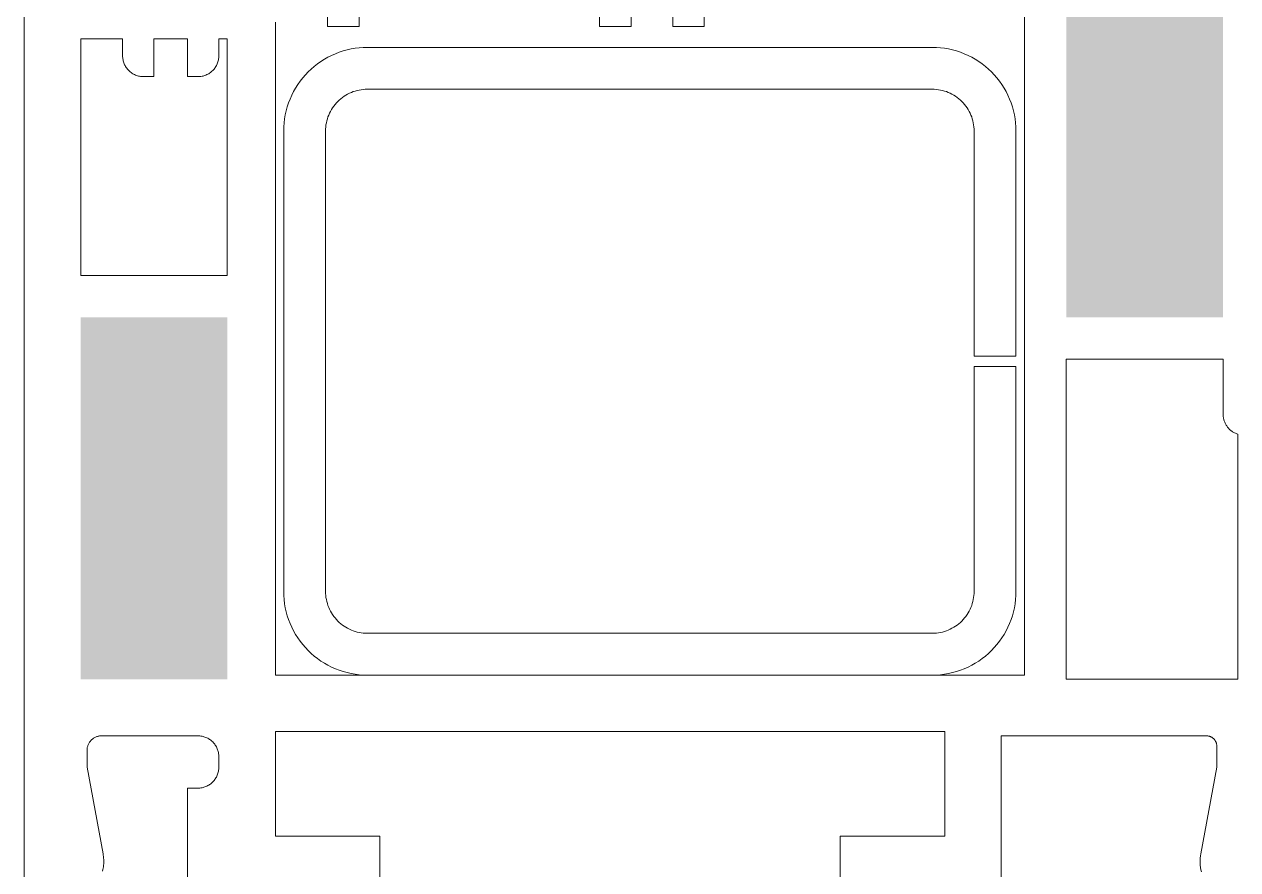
# Model space of a CAD drawing. Header units: metres. Extents: x 1838950 to 1842843, y 5171318 to 5174224.
# Drawn here: x 1841251.0894 to 1841251.1474, y 5171395.1722 to 5171395.2126 of the extents above; entities that cross this region are included whole.
import ezdxf

# ---------------------------------------------------------------- set-up
doc = ezdxf.new("R2010")
doc.units = ezdxf.units.M
doc.header["$LTSCALE"] = 0.0254
doc.layers.add('00 CHAZAL Coupe A.5', color=7, linetype='Continuous', lineweight=18)

# ---------------------------------------------------------------- blocks, each defined once
blk = doc.blocks.new('Groupe-1802-1')
at = {"layer": '00 CHAZAL Coupe A.5', "color": 7, "linetype": 'Continuous', "lineweight": 5, "flags": 128}
for points in [[(1841251.145669, 5171395.172083), (1841251.145645, 5171395.172189), (1841251.145626, 5171395.172297), (1841251.145613, 5171395.172406), (1841251.145606, 5171395.172516), (1841251.145605, 5171395.172625), (1841251.14561, 5171395.172735), (1841251.145621, 5171395.172844), (1841251.145638, 5171395.172952), (1841251.146405, 5171395.177088), (1841251.146405, 5171395.178088), (1841251.146404, 5171395.178112), (1841251.146402, 5171395.178137), (1841251.146399, 5171395.178161), (1841251.146395, 5171395.178185), (1841251.14639, 5171395.178209), (1841251.146383, 5171395.178233), (1841251.146375, 5171395.178256), (1841251.146366, 5171395.178279), (1841251.146357, 5171395.178301), (1841251.146346, 5171395.178323), (1841251.146333, 5171395.178345), (1841251.14632, 5171395.178365), (1841251.146306, 5171395.178386), (1841251.146291, 5171395.178405), (1841251.146275, 5171395.178423), (1841251.146258, 5171395.178441), (1841251.14624, 5171395.178458), (1841251.146222, 5171395.178474), (1841251.146202, 5171395.178489), (1841251.146182, 5171395.178503), (1841251.146162, 5171395.178517), (1841251.14614, 5171395.178529), (1841251.146118, 5171395.17854), (1841251.146096, 5171395.17855), (1841251.146073, 5171395.178558), (1841251.14605, 5171395.178566), (1841251.146026, 5171395.178573), (1841251.146002, 5171395.178578), (1841251.145978, 5171395.178582), (1841251.145954, 5171395.178585), (1841251.145929, 5171395.178587), (1841251.145905, 5171395.178588), (1841251.145705, 5171395.178588), (1841251.136105, 5171395.178588), (1841251.136105, 5171395.171588)], [(1841251.128405, 5171395.171088), (1841251.128405, 5171395.173788), (1841251.133405, 5171395.173788), (1841251.133405, 5171395.178788), (1841251.119405, 5171395.178788), (1841251.101405, 5171395.178788), (1841251.101405, 5171395.173788), (1841251.106405, 5171395.173788), (1841251.106405, 5171395.171088)], [(1841251.097205, 5171395.171588), (1841251.097205, 5171395.176088), (1841251.097705, 5171395.176088), (1841251.097754, 5171395.176089), (1841251.097803, 5171395.176092), (1841251.097851, 5171395.176098), (1841251.0979, 5171395.176107), (1841251.097948, 5171395.176118), (1841251.097995, 5171395.176131), (1841251.098041, 5171395.176146), (1841251.098087, 5171395.176164), (1841251.098132, 5171395.176184), (1841251.098176, 5171395.176206), (1841251.098219, 5171395.17623), (1841251.09826, 5171395.176256), (1841251.0983, 5171395.176284), (1841251.098339, 5171395.176315), (1841251.098376, 5171395.176347), (1841251.098412, 5171395.176381), (1841251.098446, 5171395.176416), (1841251.098478, 5171395.176453), (1841251.098508, 5171395.176492), (1841251.098536, 5171395.176532), (1841251.098562, 5171395.176574), (1841251.098586, 5171395.176616), (1841251.098609, 5171395.17666), (1841251.098628, 5171395.176705), (1841251.098646, 5171395.176751), (1841251.098661, 5171395.176797), (1841251.098675, 5171395.176845), (1841251.098685, 5171395.176893), (1841251.098694, 5171395.176941), (1841251.0987, 5171395.17699), (1841251.098703, 5171395.177039), (1841251.098705, 5171395.177088), (1841251.098705, 5171395.177588), (1841251.098703, 5171395.177637), (1841251.0987, 5171395.177686), (1841251.098694, 5171395.177734), (1841251.098685, 5171395.177783), (1841251.098675, 5171395.177831), (1841251.098661, 5171395.177878), (1841251.098646, 5171395.177925), (1841251.098628, 5171395.17797), (1841251.098609, 5171395.178015), (1841251.098586, 5171395.178059), (1841251.098562, 5171395.178102), (1841251.098536, 5171395.178143), (1841251.098508, 5171395.178183), (1841251.098478, 5171395.178222), (1841251.098446, 5171395.178259), (1841251.098412, 5171395.178295), (1841251.098376, 5171395.178329), (1841251.098339, 5171395.178361), (1841251.0983, 5171395.178391), (1841251.09826, 5171395.178419), (1841251.098219, 5171395.178445), (1841251.098176, 5171395.17847), (1841251.098132, 5171395.178492), (1841251.098087, 5171395.178512), (1841251.098041, 5171395.178529), (1841251.097995, 5171395.178545), (1841251.097948, 5171395.178558), (1841251.0979, 5171395.178568), (1841251.097851, 5171395.178577), (1841251.097803, 5171395.178583), (1841251.097754, 5171395.178586), (1841251.097705, 5171395.178588), (1841251.093105, 5171395.178588), (1841251.09307, 5171395.178587), (1841251.093036, 5171395.178584), (1841251.093002, 5171395.17858), (1841251.092968, 5171395.178574), (1841251.092934, 5171395.178567), (1841251.092901, 5171395.178558), (1841251.092869, 5171395.178547), (1841251.092837, 5171395.178534), (1841251.092805, 5171395.17852), (1841251.092775, 5171395.178505), (1841251.092745, 5171395.178488), (1841251.092716, 5171395.17847), (1841251.092688, 5171395.17845), (1841251.09266, 5171395.178429), (1841251.092634, 5171395.178406), (1841251.09261, 5171395.178383), (1841251.092586, 5171395.178358), (1841251.092563, 5171395.178332), (1841251.092542, 5171395.178305), (1841251.092523, 5171395.178277), (1841251.092504, 5171395.178248), (1841251.092487, 5171395.178218), (1841251.092472, 5171395.178187), (1841251.092458, 5171395.178156), (1841251.092445, 5171395.178123), (1841251.092435, 5171395.178091), (1841251.092426, 5171395.178058), (1841251.092418, 5171395.178024), (1841251.092412, 5171395.17799), (1841251.092408, 5171395.177956), (1841251.092405, 5171395.177922), (1841251.092405, 5171395.177888), (1841251.092405, 5171395.177088), (1841251.093171, 5171395.172952), (1841251.093183, 5171395.172884), (1841251.093192, 5171395.172815), (1841251.093198, 5171395.172746), (1841251.093203, 5171395.172677), (1841251.093204, 5171395.172607), (1841251.093204, 5171395.172538), (1841251.093201, 5171395.172468), (1841251.093196, 5171395.172399), (1841251.093188, 5171395.17233), (1841251.093178, 5171395.172262), (1841251.093165, 5171395.172193), (1841251.09315, 5171395.172126)], [(1841251.089405, 5171395.158588), (1841251.089405, 5171395.181488), (1841251.089405, 5171395.221588)], [(1841251.121905, 5171395.215206), (1841251.121905, 5171395.212488), (1841251.120405, 5171395.212488), (1841251.120405, 5171395.215324)], [(1841251.118405, 5171395.215481), (1841251.118405, 5171395.212488), (1841251.116905, 5171395.212488), (1841251.116905, 5171395.215599)], [(1841251.105405, 5171395.216505), (1841251.105405, 5171395.212488), (1841251.103905, 5171395.212488), (1841251.103905, 5171395.216623)], [(1841251.101405, 5171395.212689), (1841251.101405, 5171395.181488), (1841251.137205, 5171395.181488), (1841251.137205, 5171395.213156)], [(1841251.099105, 5171395.200588), (1841251.099105, 5171395.211888), (1841251.098705, 5171395.211888), (1841251.098705, 5171395.211088), (1841251.098703, 5171395.211039), (1841251.0987, 5171395.21099), (1841251.098694, 5171395.210941), (1841251.098685, 5171395.210893), (1841251.098675, 5171395.210845), (1841251.098661, 5171395.210797), (1841251.098646, 5171395.210751), (1841251.098628, 5171395.210705), (1841251.098609, 5171395.21066), (1841251.098586, 5171395.210616), (1841251.098562, 5171395.210574), (1841251.098536, 5171395.210532), (1841251.098508, 5171395.210492), (1841251.098478, 5171395.210453), (1841251.098446, 5171395.210416), (1841251.098412, 5171395.210381), (1841251.098376, 5171395.210347), (1841251.098339, 5171395.210315), (1841251.0983, 5171395.210284), (1841251.09826, 5171395.210256), (1841251.098219, 5171395.21023), (1841251.098176, 5171395.210206), (1841251.098132, 5171395.210184), (1841251.098087, 5171395.210164), (1841251.098041, 5171395.210146), (1841251.097995, 5171395.210131), (1841251.097948, 5171395.210118), (1841251.0979, 5171395.210107), (1841251.097851, 5171395.210098), (1841251.097803, 5171395.210092), (1841251.097754, 5171395.210089), (1841251.097705, 5171395.210088), (1841251.097205, 5171395.210088), (1841251.097205, 5171395.211888), (1841251.095605, 5171395.211888), (1841251.095605, 5171395.210088), (1841251.095105, 5171395.210088), (1841251.095055, 5171395.210089), (1841251.095007, 5171395.210092), (1841251.094958, 5171395.210098), (1841251.094909, 5171395.210107), (1841251.094862, 5171395.210118), (1841251.094814, 5171395.210131), (1841251.094768, 5171395.210146), (1841251.094722, 5171395.210164), (1841251.094677, 5171395.210184), (1841251.094633, 5171395.210206), (1841251.09459, 5171395.21023), (1841251.094549, 5171395.210256), (1841251.094509, 5171395.210284), (1841251.09447, 5171395.210315), (1841251.094433, 5171395.210347), (1841251.094397, 5171395.210381), (1841251.094364, 5171395.210416), (1841251.094332, 5171395.210453), (1841251.094301, 5171395.210492), (1841251.094273, 5171395.210532), (1841251.094247, 5171395.210574), (1841251.094223, 5171395.210616), (1841251.094201, 5171395.21066), (1841251.094181, 5171395.210705), (1841251.094163, 5171395.210751), (1841251.094148, 5171395.210797), (1841251.094135, 5171395.210845), (1841251.094124, 5171395.210893), (1841251.094115, 5171395.210941), (1841251.094109, 5171395.21099), (1841251.094106, 5171395.211039), (1841251.094105, 5171395.211088), (1841251.094105, 5171395.211888), (1841251.092105, 5171395.211888), (1841251.092105, 5171395.200588), (1841251.099105, 5171395.200588)], [(1841251.132805, 5171395.211488), (1841251.105805, 5171395.211488), (1841251.105608, 5171395.211483), (1841251.105412, 5171395.211468), (1841251.105218, 5171395.211444), (1841251.105024, 5171395.211411), (1841251.104833, 5171395.211368), (1841251.104643, 5171395.211315), (1841251.104457, 5171395.211254), (1841251.104274, 5171395.211183), (1841251.104094, 5171395.211104), (1841251.103919, 5171395.211015), (1841251.103748, 5171395.210919), (1841251.103582, 5171395.210814), (1841251.103422, 5171395.210701), (1841251.103267, 5171395.21058), (1841251.103118, 5171395.210451), (1841251.102976, 5171395.210316), (1841251.102841, 5171395.210174), (1841251.102713, 5171395.210025), (1841251.102592, 5171395.20987), (1841251.102479, 5171395.20971), (1841251.102374, 5171395.209544), (1841251.102277, 5171395.209373), (1841251.102189, 5171395.209198), (1841251.102109, 5171395.209018), (1841251.102038, 5171395.208835), (1841251.101977, 5171395.208649), (1841251.101924, 5171395.20846), (1841251.101881, 5171395.208268), (1841251.101848, 5171395.208075), (1841251.101824, 5171395.20788), (1841251.101809, 5171395.207684), (1841251.101805, 5171395.207488), (1841251.101805, 5171395.185488), (1841251.101809, 5171395.185291), (1841251.101824, 5171395.185096), (1841251.101848, 5171395.184901), (1841251.101881, 5171395.184707), (1841251.101924, 5171395.184516), (1841251.101977, 5171395.184327), (1841251.102038, 5171395.18414), (1841251.102109, 5171395.183957), (1841251.102189, 5171395.183777), (1841251.102277, 5171395.183602), (1841251.102374, 5171395.183431), (1841251.102479, 5171395.183265), (1841251.102592, 5171395.183105), (1841251.102713, 5171395.18295), (1841251.102841, 5171395.182801), (1841251.102976, 5171395.182659), (1841251.103118, 5171395.182524), (1841251.103267, 5171395.182396), (1841251.103422, 5171395.182275), (1841251.103582, 5171395.182162), (1841251.103748, 5171395.182057), (1841251.103919, 5171395.18196), (1841251.104094, 5171395.181872), (1841251.104274, 5171395.181792), (1841251.104457, 5171395.181721), (1841251.104643, 5171395.18166), (1841251.104833, 5171395.181608), (1841251.105024, 5171395.181565), (1841251.105218, 5171395.181531), (1841251.105412, 5171395.181507), (1841251.105608, 5171395.181492), (1841251.105805, 5171395.181488), (1841251.132805, 5171395.181488), (1841251.133001, 5171395.181492), (1841251.133197, 5171395.181507), (1841251.133391, 5171395.181531), (1841251.133585, 5171395.181565), (1841251.133776, 5171395.181608), (1841251.133966, 5171395.18166), (1841251.134152, 5171395.181721), (1841251.134335, 5171395.181792), (1841251.134515, 5171395.181872), (1841251.13469, 5171395.18196), (1841251.134861, 5171395.182057), (1841251.135027, 5171395.182162), (1841251.135187, 5171395.182275), (1841251.135342, 5171395.182396), (1841251.135491, 5171395.182524), (1841251.135633, 5171395.182659), (1841251.135768, 5171395.182801), (1841251.135897, 5171395.18295), (1841251.136017, 5171395.183105), (1841251.13613, 5171395.183265), (1841251.136235, 5171395.183431), (1841251.136332, 5171395.183602), (1841251.136421, 5171395.183777), (1841251.1365, 5171395.183957), (1841251.136571, 5171395.18414), (1841251.136632, 5171395.184327), (1841251.136685, 5171395.184516), (1841251.136728, 5171395.184707), (1841251.136761, 5171395.184901), (1841251.136785, 5171395.185096), (1841251.1368, 5171395.185291), (1841251.136805, 5171395.185488), (1841251.136805, 5171395.196238), (1841251.134805, 5171395.196238), (1841251.134805, 5171395.185488), (1841251.134802, 5171395.18539), (1841251.134795, 5171395.185292), (1841251.134783, 5171395.185194), (1841251.134766, 5171395.185097), (1841251.134745, 5171395.185002), (1841251.134718, 5171395.184907), (1841251.134688, 5171395.184814), (1841251.134652, 5171395.184722), (1841251.134613, 5171395.184633), (1841251.134568, 5171395.184545), (1841251.13452, 5171395.184459), (1841251.134467, 5171395.184377), (1841251.134411, 5171395.184296), (1841251.134351, 5171395.184219), (1841251.134286, 5171395.184145), (1841251.134219, 5171395.184073), (1841251.134148, 5171395.184006), (1841251.134073, 5171395.183942), (1841251.133996, 5171395.183881), (1841251.133916, 5171395.183825), (1841251.133833, 5171395.183772), (1841251.133747, 5171395.183724), (1841251.13366, 5171395.18368), (1841251.13357, 5171395.18364), (1841251.133478, 5171395.183605), (1841251.133385, 5171395.183574), (1841251.133291, 5171395.183548), (1841251.133195, 5171395.183526), (1841251.133098, 5171395.183509), (1841251.133001, 5171395.183497), (1841251.132903, 5171395.18349), (1841251.132805, 5171395.183488), (1841251.105805, 5171395.183488), (1841251.105706, 5171395.18349), (1841251.105609, 5171395.183497), (1841251.105511, 5171395.183509), (1841251.105414, 5171395.183526), (1841251.105319, 5171395.183548), (1841251.105224, 5171395.183574), (1841251.105131, 5171395.183605), (1841251.105039, 5171395.18364), (1841251.104949, 5171395.18368), (1841251.104862, 5171395.183724), (1841251.104776, 5171395.183772), (1841251.104693, 5171395.183825), (1841251.104613, 5171395.183881), (1841251.104536, 5171395.183942), (1841251.104461, 5171395.184006), (1841251.10439, 5171395.184073), (1841251.104323, 5171395.184145), (1841251.104259, 5171395.184219), (1841251.104198, 5171395.184296), (1841251.104142, 5171395.184377), (1841251.104089, 5171395.184459), (1841251.104041, 5171395.184545), (1841251.103997, 5171395.184633), (1841251.103957, 5171395.184722), (1841251.103921, 5171395.184814), (1841251.103891, 5171395.184907), (1841251.103864, 5171395.185002), (1841251.103843, 5171395.185097), (1841251.103826, 5171395.185194), (1841251.103814, 5171395.185292), (1841251.103807, 5171395.18539), (1841251.103805, 5171395.185488), (1841251.103805, 5171395.207488), (1841251.103807, 5171395.207586), (1841251.103814, 5171395.207684), (1841251.103826, 5171395.207781), (1841251.103843, 5171395.207878), (1841251.103864, 5171395.207974), (1841251.103891, 5171395.208068), (1841251.103921, 5171395.208161), (1841251.103957, 5171395.208253), (1841251.103997, 5171395.208343), (1841251.104041, 5171395.20843), (1841251.104089, 5171395.208516), (1841251.104142, 5171395.208599), (1841251.104198, 5171395.208679), (1841251.104259, 5171395.208756), (1841251.104323, 5171395.208831), (1841251.10439, 5171395.208902), (1841251.104461, 5171395.20897), (1841251.104536, 5171395.209034), (1841251.104613, 5171395.209094), (1841251.104693, 5171395.209151), (1841251.104776, 5171395.209203), (1841251.104862, 5171395.209252), (1841251.104949, 5171395.209296), (1841251.105039, 5171395.209335), (1841251.105131, 5171395.209371), (1841251.105224, 5171395.209402), (1841251.105319, 5171395.209428), (1841251.105414, 5171395.209449), (1841251.105511, 5171395.209466), (1841251.105609, 5171395.209478), (1841251.105706, 5171395.209485), (1841251.105805, 5171395.209488), (1841251.132805, 5171395.209488), (1841251.132903, 5171395.209485), (1841251.133001, 5171395.209478), (1841251.133098, 5171395.209466), (1841251.133195, 5171395.209449), (1841251.133291, 5171395.209428), (1841251.133385, 5171395.209402), (1841251.133478, 5171395.209371), (1841251.13357, 5171395.209335), (1841251.13366, 5171395.209296), (1841251.133747, 5171395.209252), (1841251.133833, 5171395.209203), (1841251.133916, 5171395.209151), (1841251.133996, 5171395.209094), (1841251.134073, 5171395.209034), (1841251.134148, 5171395.20897), (1841251.134219, 5171395.208902), (1841251.134286, 5171395.208831), (1841251.134351, 5171395.208756), (1841251.134411, 5171395.208679), (1841251.134467, 5171395.208599), (1841251.13452, 5171395.208516), (1841251.134568, 5171395.20843), (1841251.134613, 5171395.208343), (1841251.134652, 5171395.208253), (1841251.134688, 5171395.208161), (1841251.134718, 5171395.208068), (1841251.134745, 5171395.207974), (1841251.134766, 5171395.207878), (1841251.134783, 5171395.207781), (1841251.134795, 5171395.207684), (1841251.134802, 5171395.207586), (1841251.134805, 5171395.207488), (1841251.134805, 5171395.196738), (1841251.136805, 5171395.196738), (1841251.136805, 5171395.207488), (1841251.1368, 5171395.207684), (1841251.136785, 5171395.20788), (1841251.136761, 5171395.208075), (1841251.136728, 5171395.208268), (1841251.136685, 5171395.20846), (1841251.136632, 5171395.208649), (1841251.136571, 5171395.208835), (1841251.1365, 5171395.209018), (1841251.136421, 5171395.209198), (1841251.136332, 5171395.209373), (1841251.136235, 5171395.209544), (1841251.13613, 5171395.20971), (1841251.136017, 5171395.20987), (1841251.135897, 5171395.210025), (1841251.135768, 5171395.210174), (1841251.135633, 5171395.210316), (1841251.135491, 5171395.210451), (1841251.135342, 5171395.21058), (1841251.135187, 5171395.210701), (1841251.135027, 5171395.210814), (1841251.134861, 5171395.210919), (1841251.13469, 5171395.211015), (1841251.134515, 5171395.211104), (1841251.134335, 5171395.211183), (1841251.134152, 5171395.211254), (1841251.133966, 5171395.211315), (1841251.133776, 5171395.211368), (1841251.133585, 5171395.211411), (1841251.133391, 5171395.211444), (1841251.133197, 5171395.211468), (1841251.133001, 5171395.211483), (1841251.132805, 5171395.211488)], [(1841251.146705, 5171395.196588), (1841251.139205, 5171395.196588), (1841251.139205, 5171395.181288), (1841251.141105, 5171395.181288), (1841251.143405, 5171395.181288), (1841251.147405, 5171395.181288), (1841251.147405, 5171395.193002), (1841251.147367, 5171395.193014), (1841251.14733, 5171395.193028), (1841251.147294, 5171395.193044), (1841251.147258, 5171395.193061), (1841251.147223, 5171395.193079), (1841251.147189, 5171395.193099), (1841251.147155, 5171395.19312), (1841251.147123, 5171395.193142), (1841251.147091, 5171395.193166), (1841251.14706, 5171395.193191), (1841251.14703, 5171395.193217), (1841251.147002, 5171395.193244), (1841251.146974, 5171395.193273), (1841251.146948, 5171395.193302), (1841251.146922, 5171395.193332), (1841251.146898, 5171395.193364), (1841251.146876, 5171395.193396), (1841251.146854, 5171395.193429), (1841251.146834, 5171395.193464), (1841251.146815, 5171395.193498), (1841251.146798, 5171395.193534), (1841251.146782, 5171395.19357), (1841251.146767, 5171395.193607), (1841251.146754, 5171395.193644), (1841251.146743, 5171395.193682), (1841251.146733, 5171395.19372), (1841251.146724, 5171395.193759), (1841251.146717, 5171395.193798), (1841251.146712, 5171395.193837), (1841251.146708, 5171395.193876), (1841251.146705, 5171395.193916), (1841251.146705, 5171395.193956), (1841251.146705, 5171395.196588)]]:
    blk.add_lwpolyline(points, dxfattribs=at)
at = {"layer": '00 CHAZAL Coupe A.5', "color": 7, "linetype": 'Continuous', "lineweight": 5}
for points in [[(1841251.146705, 5171395.198588), (1841251.146705, 5171395.222588), (1841251.139205, 5171395.198588), (1841251.139205, 5171395.222588)], [(1841251.099105, 5171395.198588), (1841251.092105, 5171395.198588), (1841251.099105, 5171395.181288), (1841251.092105, 5171395.181288)]]:
    blk.add_solid(points, dxfattribs=at)

msp = doc.modelspace()

# ---------------------------------------------------------------- block references
at = {"layer": '00 CHAZAL Coupe A.5', "color": 7}
msp.add_blockref('Groupe-1802-1', (0, 0), dxfattribs=at)

doc.saveas('drawing.dxf')
